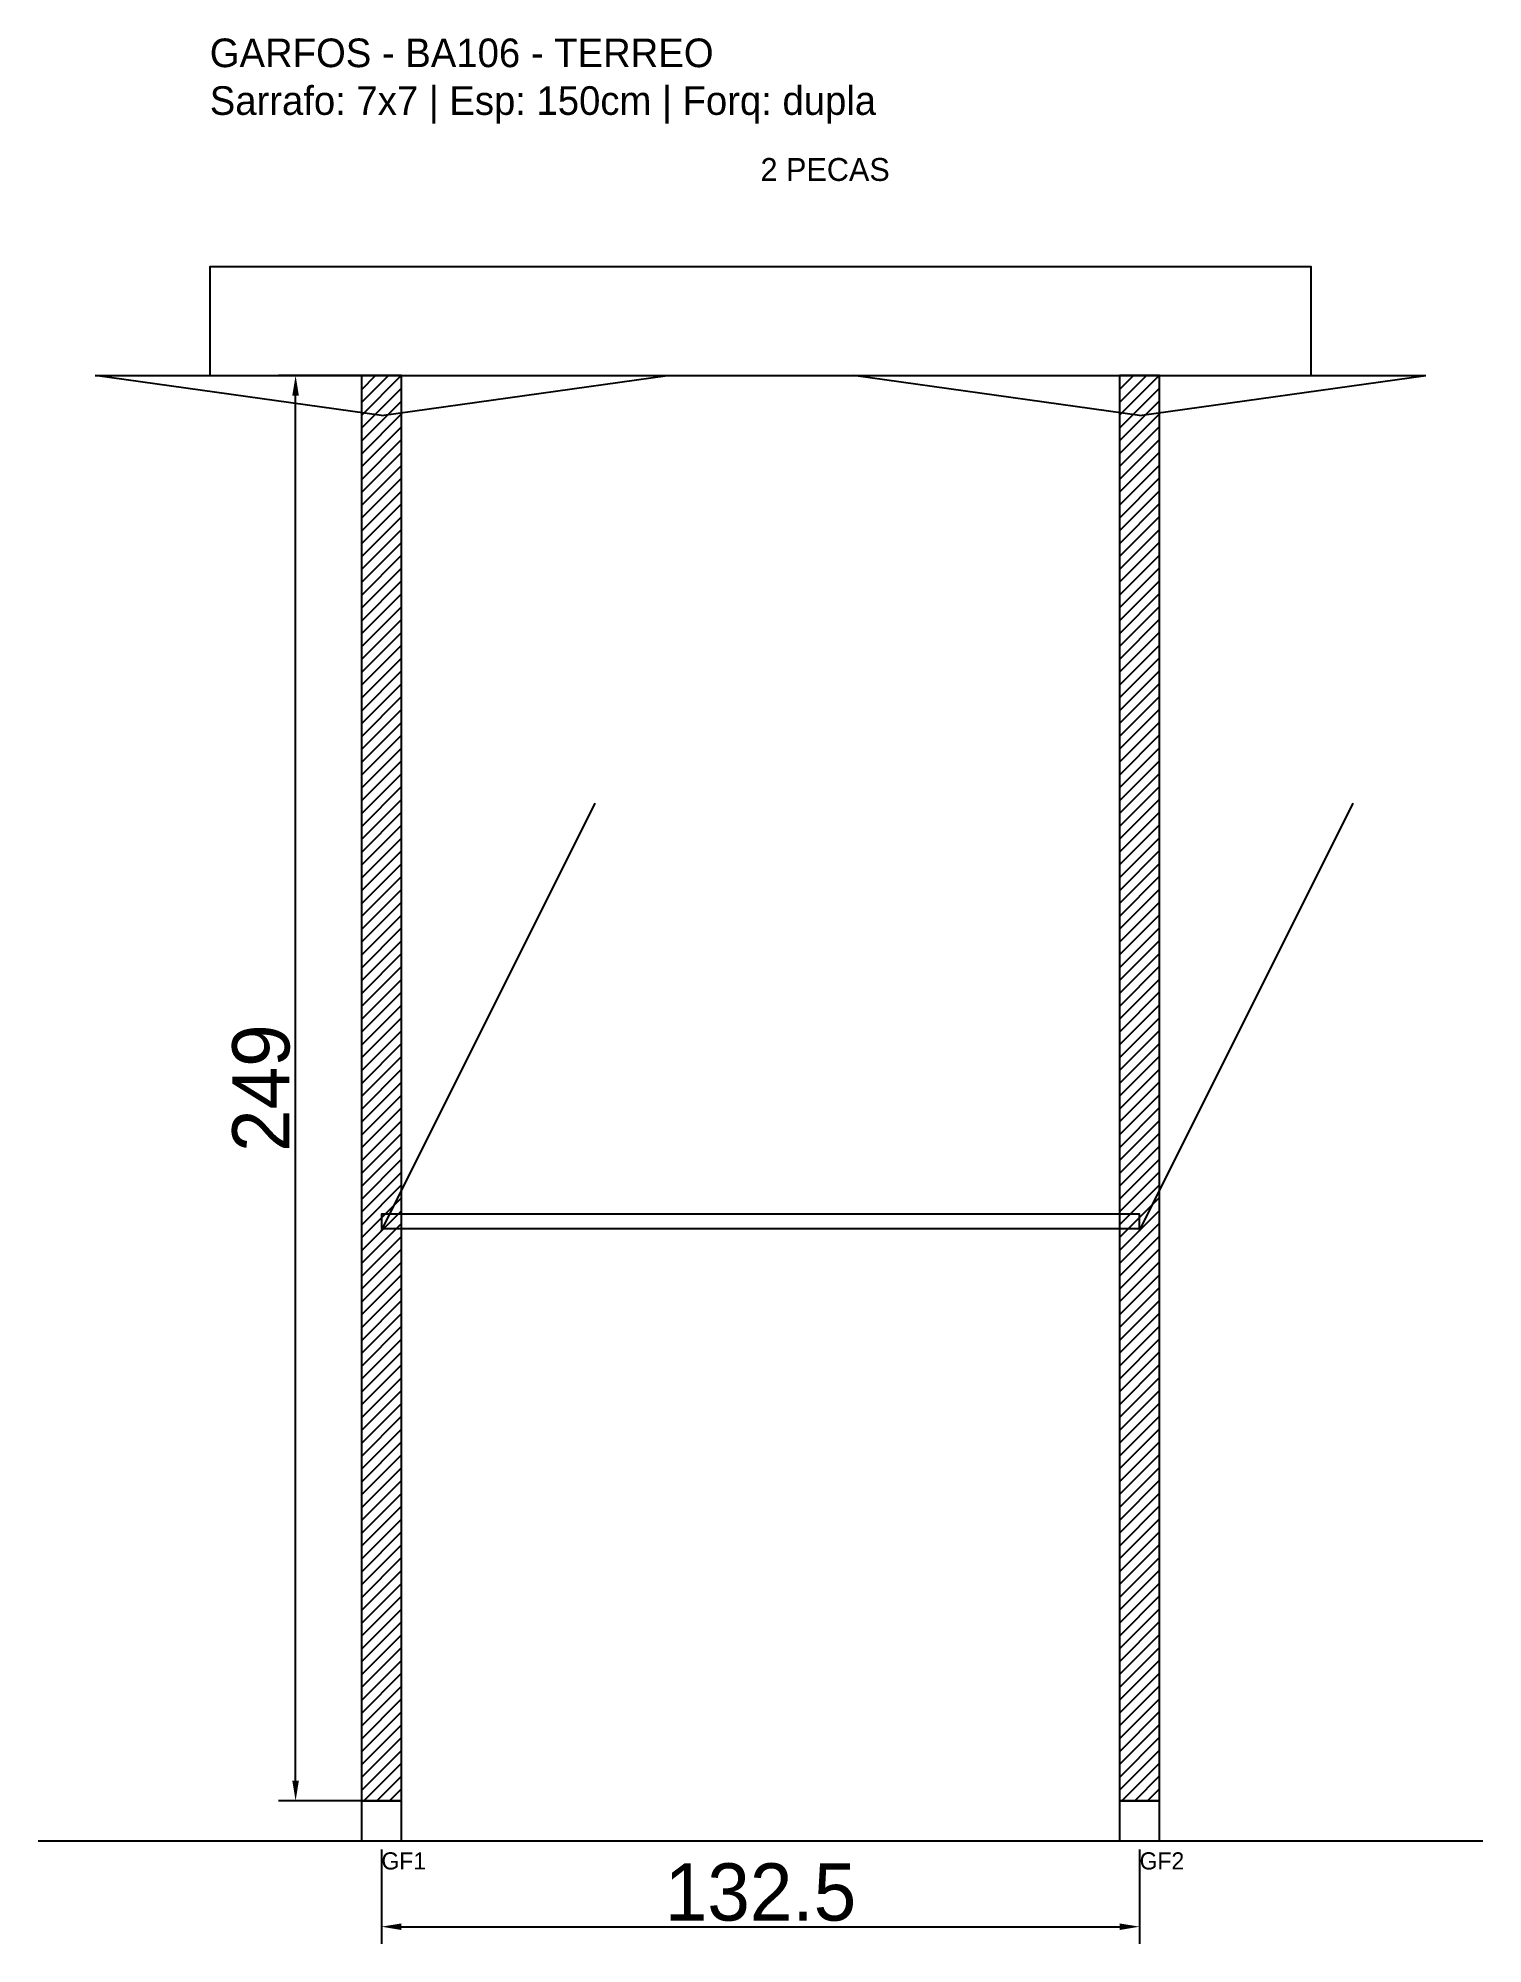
# Model space of a CAD drawing. Header units: metres. Extents: x -30 to 222, y -25 to 308.
import ezdxf

# ---------------------------------------------------------------- set-up
doc = ezdxf.new("R2010")
doc.units = ezdxf.units.M
for name, color, linetype in [('BARRA_ANCORAGEM', 1, 'Continuous'), ('COTA', 241, 'Continuous'), ('GARFOS OK', 3, 'Continuous'), ('NOME DA VIGA', 6, 'Continuous'), ('SARR_7x7', 40, 'Continuous'), ('TIRAS REESCORAMENTO', 252, 'Continuous'), ('VIGAS', 3, 'Continuous')]:
    doc.layers.add(name, color=color, linetype=linetype)
doc.dimstyles.new('EZ DXF', dxfattribs={"dimtxt": 10, "dimasz": 3.5, "dimexe": 3, "dimexo": 1.5, "dimgap": 1, "dimtad": 1, "dimdec": 1, "dimdsep": 46, "dimcen": 2.5, "dimazin": 3, "dimtfac": 1, "dimtmove": 0, "dimatfit": 3})

msp = doc.modelspace()

# ---------------------------------------------------------------- hatches: boundary and pattern name
at = {"layer": 'COTA'}
h = msp.add_hatch(dxfattribs=at)
h.set_pattern_fill('ANSI31', scale=0.5)
h.paths.add_polyline_path([(26.5, 0), (33.5, 0), (33.5, 249), (26.5, 249)])
h = msp.add_hatch(dxfattribs=at)
h.set_pattern_fill('ANSI31', scale=0.5)
h.paths.add_polyline_path([(159, 0), (166, 0), (166, 249), (159, 249)])

# ---------------------------------------------------------------- linework, layer by layer
at = {"layer": 'BARRA_ANCORAGEM'}
for p, q in [((30, 99.6), (67.35, 174.3)), ((162.5, 99.6), (199.85, 174.3))]:
    msp.add_line(p, q, dxfattribs=at)
at = {"layer": 'GARFOS OK'}
for p, q in [((30, 242), (-20, 249)), ((-20, 249), (80, 249)), ((30, 242), (80, 249)), ((162.5, 242), (112.5, 249)), ((112.5, 249), (212.5, 249)), ((162.5, 242), (212.5, 249))]:
    msp.add_line(p, q, dxfattribs=at)
at = {"layer": 'GARFOS OK', "linetype": 'CONTINUOUS'}
msp.add_line((-30, -7), (222.5, -7), dxfattribs=at)
at = {"layer": 'GARFOS OK'}
for points in [[(26.5, 0), (33.5, 0), (33.5, 249), (26.5, 249), (26.5, 0)], [(159, 0), (166, 0), (166, 249), (159, 249), (159, 0)]]:
    msp.add_lwpolyline(points, dxfattribs=at)
at = {"layer": 'SARR_7x7'}
for points in [[(26.5, -7), (33.5, -7), (33.5, 0), (26.5, 0), (26.5, -7)], [(159, -7), (166, -7), (166, 0), (159, 0), (159, -7)]]:
    msp.add_lwpolyline(points, dxfattribs=at)
at = {"layer": 'TIRAS REESCORAMENTO'}
msp.add_lwpolyline([(30, 100), (162.5, 100), (162.5, 102.5), (30, 102.5), (30, 100)], dxfattribs=at)
at = {"layer": 'VIGAS'}
msp.add_lwpolyline([(0, 249), (192.5, 249), (192.5, 268), (0, 268), (0, 249)], dxfattribs=at)

# ---------------------------------------------------------------- texts
at = {"layer": 'NOME DA VIGA'}
for s, height, p in [('2 PECAS', 4, (96.25, 283)), ('GF1', 3, (30, -12)), ('GF2', 3, (162.5, -12))]:
    msp.add_text(s, height=height, dxfattribs=at).set_placement(p)
at = {"layer": 'NOME DA VIGA', "insert": (0, 293), "char_height": 5, "attachment_point": 7}
msp.add_mtext('GARFOS - BA106 - TERREO\\PSarrafo: 7x7 | Esp: 150cm | Forq: dupla', dxfattribs=at)

# ---------------------------------------------------------------- dimensions: what is measured, and where the dimension line sits
at = {"layer": 'COTA'}
msp.add_linear_dim(base=(15, 0), p1=(30, 0), p2=(30, 249), angle=90, dimstyle='EZ DXF', dxfattribs=at).render()
msp.add_linear_dim(base=(30, -22), p1=(30, -7), p2=(162.5, -7), dimstyle='EZ DXF', dxfattribs=at).render()

doc.saveas('drawing.dxf')
